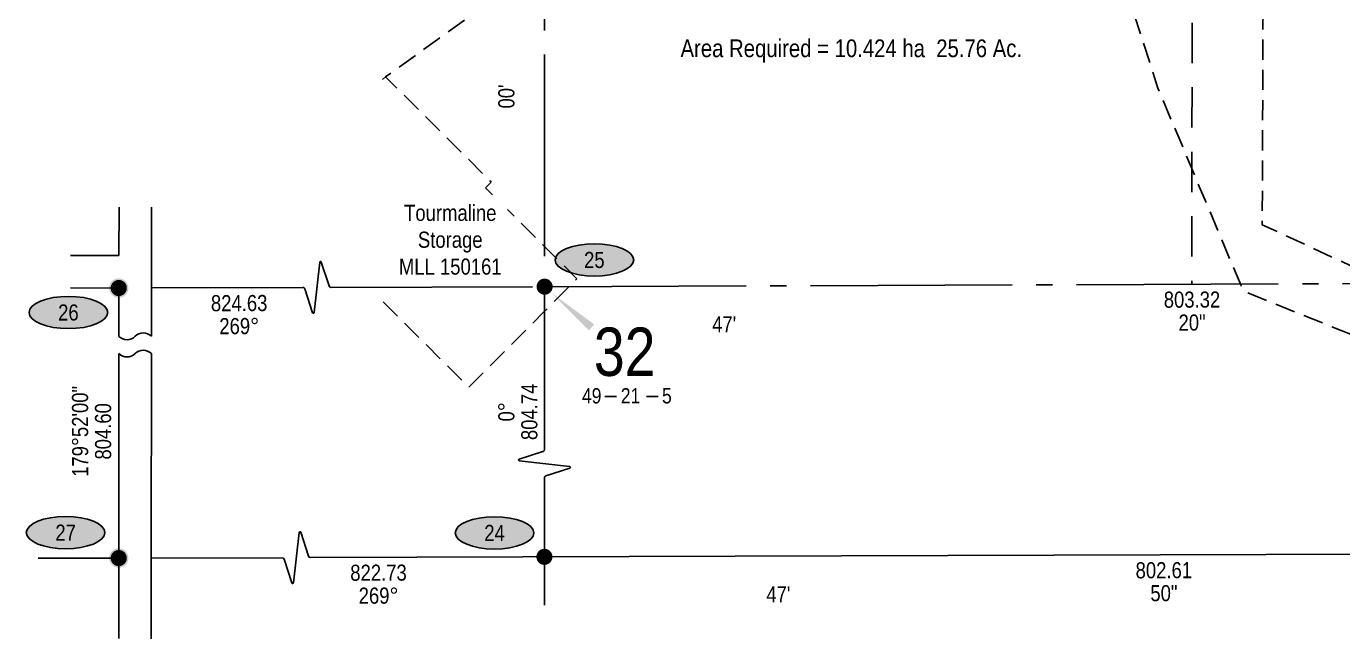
# Model space of a CAD drawing. Extents: x 496916 to 500864, y 5902350 to 5905308.
# Drawn here: x 497253 to 498069, y 5902350 to 5902730 of the extents above; entities that cross this region are included whole.
import ezdxf
from ezdxf.enums import TextEntityAlignment as Align

# ---------------------------------------------------------------- set-up
doc = ezdxf.new("R2010")
doc.units = 0
doc.header["$LTSCALE"] = 5
for name, pattern in [('foc-ACCESSROAD', [3.75, 2.5, -1.25]), ('foc-LSD', [8, 5, -3]), ('foc-QUARTERLINE', [33, 25, -3, 2, -3])]:
    doc.linetypes.add(name, pattern=pattern)
for name, color, linetype in [('10', 1, 'Continuous'), ('9', 3, 'Continuous'), ('F-AR', 190, 'foc-ACCESSROAD'), ('F-WS', 190, 'foc-ACCESSROAD'), ('L-AREAREQUIRED', 7, 'Continuous'), ('L-BD', 7, 'Continuous'), ('L-MON', 1, 'Continuous'), ('L-QSEC', 8, 'foc-QUARTERLINE'), ('L-SEC', 7, 'Continuous'), ('L-SECLBL', 7, 'Continuous'), ('L-SECTION-LSD', 7, 'foc-LSD'), ('P-ELEVATION', 7, 'Continuous'), ('P-STATION', 7, 'Continuous')]:
    doc.layers.add(name, color=color, linetype=linetype)
doc.layers.add('F-WS-T', color=190, linetype='Continuous', lineweight=9)
doc.styles.add('100L', font='ARIALN.TTF', dxfattribs={"height": 11})
doc.styles.add('80CG', font='ARIALN.TTF', dxfattribs={"height": 10})
doc.styles.add('80L', font='ARIALN.TTF', dxfattribs={"height": 10})
doc.styles.add('SIMPLEX', font='ARIALN.TTF')
doc.styles.add('TXT', font='ARIALN.TTF', dxfattribs={"height": 0.2})

# ---------------------------------------------------------------- blocks, each defined once
blk = doc.blocks.new('L-SECLBL')
at = {"layer": '9', "color": 7}
for p, q in [((-5.08, -27.83), (-12.29, -27.83)), ((20.7, -27.83), (13.5, -27.83))]:
    blk.add_line(p, q, dxfattribs=at)
at = {"layer": '10', "color": 2, "style": 'SIMPLEX'}
blk.add_attdef('SEC', text='', height=30, dxfattribs=at).set_placement((0, 0), align=Align.MIDDLE)
at = {"layer": '10', "color": 5, "style": '80L'}
blk.add_attdef('TWP', text='', height=9.5, dxfattribs=at).set_placement((-14.43, -27.37), align=Align.MIDDLE_RIGHT)
blk.add_attdef('RGE', text='', height=9.5, dxfattribs=at).set_placement((3.62, -27.37), align=Align.MIDDLE_CENTER)
blk.add_attdef('MER', text='', height=9.5, dxfattribs=at).set_placement((23.17, -27.37), align=Align.MIDDLE_LEFT)
blk = doc.blocks.new('PLIA')
at = {"color": 255, "const_width": 1}
blk.add_lwpolyline([(-0.5, 0, 1), (0.5, 0, 1)], format="xyb", close=True, dxfattribs=at)
blk = doc.blocks.new('PLIAA')
blk.add_blockref('PLIA', (0, 0))
blk = doc.blocks.new('PLIB')
at = {"color": 1}
blk.add_circle((0, 0), 0.8, dxfattribs=at)
blk = doc.blocks.new('PLIBB')
blk.add_blockref('PLIB', (0, 0))
blk = doc.blocks.new('PLICC')
for name in ['PLIAA', 'PLIBB']:
    blk.add_blockref(name, (0, 0))
blk = doc.blocks.new('PLI')
blk.add_blockref('PLICC', (0, 0))
blk = doc.blocks.new('Linebrk')
blk.add_lwpolyline([(0, 0.00175, -0.346152), (-0.00019, 0.0015), (-0.00314, 0.00055, 0.772575), (-0.00312, 0.00036), (0.00312, -0.00036, -0.772575), (0.00314, -0.00055), (0.00019, -0.0015, 0.346152), (0, -0.00175)], format="xyb")
blk = doc.blocks.new('fdia')
at = {"color": 255, "const_width": 1}
blk.add_lwpolyline([(-0.5, 0, 1), (0.5, 0, 1)], format="xyb", close=True, dxfattribs=at)
blk = doc.blocks.new('Fdiaa')
blk.add_blockref('fdia', (0, 0))
blk = doc.blocks.new('fdib')
at = {"color": 1, "const_width": 1.6}
blk.add_lwpolyline([(-0.4, 0, 1), (0.4, 0, 1)], format="xyb", close=True, dxfattribs=at)
at = {"color": 1}
blk.add_circle((0, 0), 0.8, dxfattribs=at)
blk = doc.blocks.new('Fdibb')
blk.add_blockref('fdib', (0, 0))
blk = doc.blocks.new('fdicc')
for name in ['Fdibb', 'Fdiaa']:
    blk.add_blockref(name, (0, 0))
blk = doc.blocks.new('FDI')
blk.add_blockref('fdicc', (0, 0))
blk = doc.blocks.new('Hybrd Num')
at = {"layer": 'P-ELEVATION'}
h = blk.add_hatch(color=111, dxfattribs=at)
h.dxf.hatch_style = 1
edge = h.paths.add_edge_path()
edge.add_ellipse((0, 0), major_axis=(-24.38, 0), ratio=0.410256, start_angle=0, end_angle=360)
at = {"layer": 'P-ELEVATION', "color": 7, "flags": 128}
blk.add_lwpolyline([(0, 0, 12.5, 0, 0), (-12.42, -6.43, 0, 0, 0)], format="xyseb", dxfattribs=at)
at = {"layer": 'P-ELEVATION', "color": 7}
blk.add_ellipse((0, 0), major_axis=(-24.38, 0), ratio=0.410256, dxfattribs=at)
at = {"color": 0, "style": '80L'}
blk.add_attdef('NUMBER', text='', height=10, dxfattribs=at).set_placement((0, 0), align=Align.MIDDLE_CENTER)
at = {"style": '80L', "flags": 1}
blk.add_attdef('ID', text='', height=10, dxfattribs=at).set_placement((-0.56, -3.99), align=Align.MIDDLE_CENTER)

msp = doc.modelspace()

# ---------------------------------------------------------------- linework, layer by layer
at = {"layer": 'F-AR', "flags": 128}
msp.add_lwpolyline([(497474.358, 5903372.63), (497500.036, 5903372.616), (497522.344, 5903355.612), (497562.486, 5903328.118), (497574.357, 5903321.243), (497613.711, 5903298.593), (497795.42, 5903222.35), (497831.216, 5903197.222), (497861.539, 5903163.307), (497885.058, 5903127.005), (497897.297, 5903090.779), (497899.415, 5903067.756), (497900.035, 5903051.947), (497900.009, 5903050.23), (497899.975, 5903048.512), (497899.958, 5903046.792), (497899.909, 5903045.073), (497899.83, 5903043.357), (497899.767, 5903041.637), (497899.696, 5903039.919), (497899.617, 5903038.201), (497899.581, 5903037.465), (497899.492, 5903036.49), (497899.328, 5903034.785), (497899.157, 5903033.079), (497898.978, 5903031.371), (497898.817, 5903029.655), (497898.598, 5903027.955), (497898.396, 5903026.245), (497898.188, 5903024.536), (497897.971, 5903022.826), (497897.734, 5903020.994), (497897.458, 5903019.431), (497897.151, 5903017.748), (497896.836, 5903016.064), (497896.513, 5903014.379), (497896.183, 5903012.692), (497895.845, 5903011.006), (497895.5, 5903009.318), (497895.146, 5903007.63), (497894.785, 5903005.941), (497894.441, 5903004.374), (497893.968, 5903002.61), (497893.52, 5903000.961), (497893.064, 5902999.311), (497892.6, 5902997.659), (497892.128, 5902996.007), (497891.648, 5902994.353), (497891.16, 5902992.699), (497890.664, 5902991.044), (497890.161, 5902989.389), (497889.869, 5902988.443), (497889.624, 5902987.756), (497889.047, 5902986.152), (497888.461, 5902984.547), (497887.867, 5902982.941), (497887.265, 5902981.335), (497886.654, 5902979.727), (497886.035, 5902978.119), (497885.409, 5902976.511), (497884.773, 5902974.901), (497884.038, 5902973.062), (497883.443, 5902971.726), (497882.731, 5902970.177), (497882.011, 5902968.627), (497881.283, 5902967.077), (497880.547, 5902965.526), (497879.802, 5902963.975), (497879.049, 5902962.423), (497878.287, 5902960.872), (497877.518, 5902959.321), (497876.74, 5902957.77), (497869.614, 5902947.025), (497832.603, 5902907.934), (497778.429, 5902874.608), (497710.4, 5902841.565), (497655.285, 5902814.375), (497592.316, 5902782.528), (497573.84, 5902769.253), (497475.73, 5902698.761), (497473.779, 5902697.075)], dxfattribs=at)
at = {"layer": 'F-WS', "flags": 128}
for points in [[(498155.961, 5902470.123), (498125.445, 5902518.541), (498007.641, 5902565.815), (498006.004, 5902569.703), (497954.714, 5902691.838), (497905.741, 5902844.094), (497918.886, 5902944.645), (497876.74, 5902957.769), (497877.539, 5902959.292), (497878.325, 5902960.821), (497879.099, 5902962.356), (497879.859, 5902963.899), (497880.606, 5902965.447), (497881.339, 5902967.002), (497882.059, 5902968.564), (497882.766, 5902970.131), (497883.459, 5902971.704), (497884.138, 5902973.283), (497884.804, 5902974.869), (497885.457, 5902976.46), (497886.095, 5902978.056), (497886.72, 5902979.657), (497887.331, 5902981.265), (497887.927, 5902982.877), (497888.511, 5902984.494), (497889.08, 5902986.116), (497889.636, 5902987.744), (497890.176, 5902989.376), (497890.704, 5902991.012), (497891.217, 5902992.653), (497891.716, 5902994.298), (497892.201, 5902995.948), (497892.672, 5902997.602), (497893.128, 5902999.259), (497893.571, 5903000.92), (497893.998, 5903002.586), (497894.411, 5903004.255), (497894.811, 5903005.927), (497895.196, 5903007.602), (497895.566, 5903009.282), (497895.922, 5903010.964), (497896.263, 5903012.648), (497896.59, 5903014.337), (497896.902, 5903016.027), (497897.2, 5903017.721), (497897.484, 5903019.417), (497897.753, 5903021.115), (497898.006, 5903022.815), (497898.246, 5903024.518), (497898.47, 5903026.222), (497898.681, 5903027.929), (497898.876, 5903029.637), (497899.057, 5903031.346), (497899.223, 5903033.058), (497899.374, 5903034.771), (497899.51, 5903036.485), (497899.632, 5903038.199), (497899.739, 5903039.916), (497899.831, 5903041.632), (497899.909, 5903043.35), (497899.972, 5903045.068), (497900.02, 5903046.787), (497900.053, 5903048.506), (497900.071, 5903050.225), (497900.075, 5903051.944), (497899.415, 5903067.756), (497925.426, 5903067.74), (498038.728, 5902930.997), (498003.09, 5902849.123), (498020.031, 5902786.088), (498019.357, 5902607.073), (498099.216, 5902569.954), (498143.253, 5902549.496), (498200.173, 5902470.241)], [(497473.779, 5902697.075), (497475.73, 5902698.761), (497541.264, 5902633.485), (497537.742, 5902629.949), (497573.689, 5902594.137), (497594.386, 5902573.519), (497589.492, 5902568.604), (497573.654, 5902552.703), (497527.393, 5902506.257), (497473.661, 5902559.754)]]:
    msp.add_lwpolyline(points, dxfattribs=at)
at = {"layer": 'L-QSEC'}
for p, q in [((497574.358, 5903372.577), (497574.342, 5902568.611)), ((497574.251, 5902568.61), (498377.201, 5902571.576)), ((497330.476, 5902567.845), (497424.415, 5902568.14)), ((497441.875, 5902568.195), (497574.251, 5902568.61)), ((497574.342, 5902568.611), (497574.237, 5902467.546)), ((497574.235, 5902450.087), (497574.224, 5902371.027))]:
    msp.add_line(p, q, dxfattribs=at)
at = {"layer": 'L-SEC'}
for p, q in [((497310.382, 5902587.89), (497310.404, 5902617.873)), ((497280.399, 5902587.908), (497310.382, 5902587.89)), ((497280.385, 5902567.8), (497310.24, 5902567.781)), ((497310.345, 5902537.798), (497310.367, 5902567.781)), ((497260.245, 5902400.286), (497310.245, 5902400.256)), ((497330.353, 5902400.244), (497411.63, 5902400.499)), ((497429.1, 5902400.554), (498377.05, 5902403.531))]:
    msp.add_line(p, q, dxfattribs=at)
at = {"layer": 'L-SEC', "flags": 128}
for points in [[(497330.512, 5902617.858), (497330.454, 5902537.862)], [(497330.446, 5902527.09), (497330.353, 5902400.244), (497330.317, 5902350.244)]]:
    msp.add_lwpolyline(points, dxfattribs=at)
for points in [[(497310.345, 5902537.798, 0.414), (497320.4, 5902537.83, -0.414), (497330.454, 5902537.862)], [(497310.338, 5902527.105, 0.414), (497320.392, 5902527.097, -0.414), (497330.446, 5902527.09)]]:
    msp.add_lwpolyline(points, format="xyb", dxfattribs=at)
at = {"layer": 'L-SEC'}
msp.add_lwpolyline([(497310.208, 5902350.256), (497310.245, 5902400.256), (497310.338, 5902527.105)], dxfattribs=at)
at = {"layer": 'L-SECLBL', "flags": 128}
msp.add_lwpolyline([(497578.048, 5902565.165, 0, 4.997, 0), (497603.459, 5902543.348, 0, 0, 0)], format="xyseb", dxfattribs=at)
at = {"layer": 'L-SECTION-LSD'}
msp.add_line((497976.072, 5903372.334), (497975.772, 5902570.093), dxfattribs=at)

# ---------------------------------------------------------------- block references
at = {"layer": 'L-MON', "xscale": 4.997121699999992, "yscale": 4.997121699999992, "zscale": 4.997121699999992}
for name, p in [('FDI', (497310.24, 5902567.781)), ('PLI', (497574.342, 5902568.611)), ('FDI', (497310.245, 5902400.256)), ('PLI', (497574.228, 5902401.01))]:
    msp.add_blockref(name, p, dxfattribs=at)
at = {"layer": 'L-QSEC', "zscale": 0.99942434}
for p, xscale, yscale, rotation in [((497433.145, 5902568.167), 4997.121699999982, 4997.121699999982, 90.17990757814806), ((497574.236, 5902458.817), 4997.121699999992, 4997.121699999992, 359.9923402841015)]:
    msp.add_blockref('Linebrk', p, dxfattribs=dict(at, xscale=xscale, yscale=yscale, rotation=rotation))
at = {"layer": 'L-SEC', "xscale": 5000, "yscale": 5000, "rotation": 270.1799075858871}
msp.add_blockref('Linebrk', (497420.365, 5902400.527), dxfattribs=at)
at = {"layer": 'L-SECLBL', "color": 3, "xscale": 0.99942434, "yscale": 0.99942434, "zscale": 0.99942434}
msp.add_blockref('L-SECLBL', (497623.997, 5902528.274), dxfattribs=at).add_auto_attribs({'SEC': '32', 'TWP': '49', 'RGE': '21', 'MER': '5'})
at = {"layer": 'P-STATION', "color": 1}
for p, values in [((497605.193, 5902585.212), {'NUMBER': '25'}), ((497279.007, 5902552.608), {'NUMBER': '26'}), ((497277.305, 5902416.04), {'NUMBER': '27'}), ((497543.292, 5902415.848), {'NUMBER': '24'})]:
    msp.add_blockref('Hybrd Num', p, dxfattribs=at).add_auto_attribs(values)

# ---------------------------------------------------------------- texts
at = {"layer": 'L-AREAREQUIRED', "color": 5, "style": '100L'}
msp.add_text('Area Required = 10.424 ha  25.76 Ac.', height=10.99367, dxfattribs=at).set_placement((497764.529, 5902707.699), align=Align.BOTTOM_CENTER)
at = {"layer": 'L-BD', "color": 3, "style": 'TXT'}
for s, rotation, p in [("00'", 89.998862, (497550.608, 5902686.605)), ('824.63', 0.211609, (497384.909, 5902558.417)), ('803.32', 0.211609, (497975.807, 5902560.599)), ('269°', 0.211609, (497384.961, 5902544.175)), ("47'", 0.211609, (497685.716, 5902545.286)), ('20"', 0.211609, (497975.859, 5902546.357)), ('179°52\'00"', 90.133311, (497286.27, 5902478.825)), ('804.74', 89.998862, (497564.846, 5902490.96)), ('804.60', 90.133311, (497300.512, 5902478.859)), ('0°', 89.998862, (497550.604, 5902490.96)), ('802.61', 0.202812, (497958.349, 5902392.722)), ('822.73', 0.202812, (497471.325, 5902391.192)), ('269°', 0.202812, (497471.376, 5902376.95)), ("47'", 0.202812, (497719.301, 5902377.729)), ('50"', 0.202812, (497958.4, 5902378.481))]:
    msp.add_text(s, height=9.9942, rotation=rotation, dxfattribs=at).set_placement(p, align=Align.MIDDLE_CENTER)

# ---------------------------------------------------------------- next in the draw order: texts
at = {"layer": 'F-WS-T', "insert": (497515.824, 5902597.677), "char_height": 10, "width": 60.82306, "attachment_point": 5, "style": '80CG', "bg_fill": 2}
msp.add_mtext('\\A1;Tourmaline\\PStorage\\PMLL 150161', dxfattribs=at)

doc.saveas('drawing.dxf')
